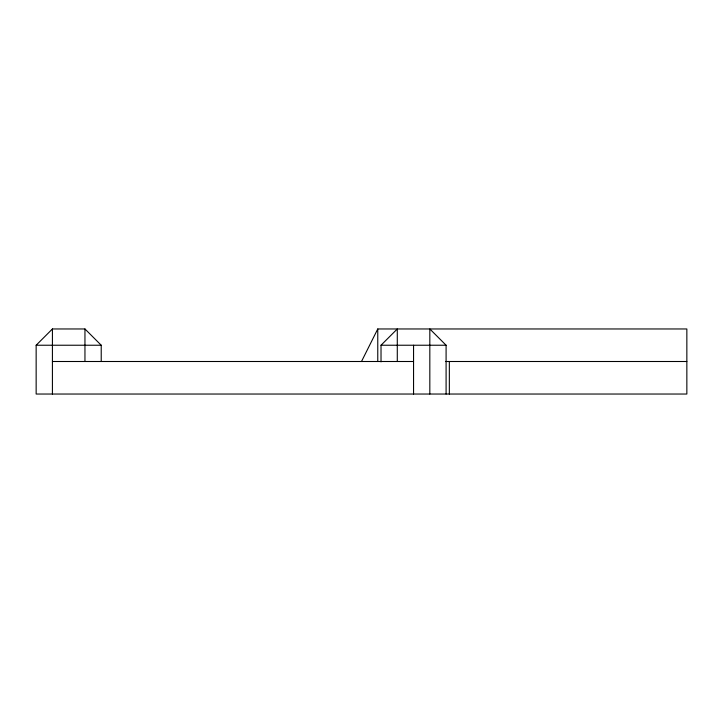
<?xml version="1.0" encoding="UTF-8"?>
<svg xmlns="http://www.w3.org/2000/svg" width="723" height="723" viewBox="0 0 723 723"><rect width="100%" height="100%" fill="white"/><g stroke="black" fill="none" stroke-linecap="round" stroke-linejoin="round"><path stroke-width="1.08" d="M361.5 361.5L377.768 328.965L686.85 328.965L686.85 394.035L36.15 394.035L36.15 345.233L52.418 328.965L84.953 328.965L101.22 345.233L101.22 361.5M381.021 361.871L381.021 345.233L397.289 328.965L397.289 361.5M36.15 345.233L101.22 345.233M381.021 345.233L446.091 345.233L446.091 394.035M52.418 361.5L413.556 361.5M445.449 361.5L686.85 361.5M446.091 345.233L429.824 328.965L429.824 394.035M449.345 361.5L449.345 394.035M413.556 345.233L413.556 394.035M377.768 328.965L377.768 361.5M84.953 328.965L84.953 361.5M52.418 328.965L52.418 394.035"/></g></svg>
